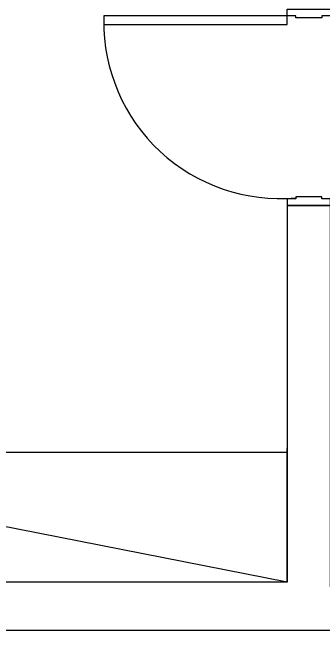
# Model space of a CAD drawing. Header units: millimetres. Extents: x -7413 to 64677, y 6112 to 38711.
# Drawn here: x 23245 to 24682, y 29143 to 32023 of the extents above; entities that cross this region are included whole.
import ezdxf

# ---------------------------------------------------------------- set-up
doc = ezdxf.new("R2010")
doc.units = ezdxf.units.MM
doc.header["$LTSCALE"] = 100
for name, color, linetype in [('CO-DO-FR', 7, 'Continuous'), ('CO-DOOR', 8, 'Continuous'), ('가구', 6, 'Continuous'), ('외곽선', 2, 'Continuous'), ('외부벽체선', 2, 'Continuous'), ('치수선', 1, 'Continuous')]:
    doc.layers.add(name, color=color, linetype=linetype)

# ---------------------------------------------------------------- blocks, each defined once
blk = doc.blocks.new('평면도')
at = {"layer": 'CO-DO-FR'}
for points in [[(14856.1, 17423.9), (14856.1, 17223.9), (14886.1, 17223.9), (14886.1, 17263.9), (14896.1, 17263.9), (14896.1, 17383.9), (14886.1, 17383.9), (14886.1, 17423.9), (14856.1, 17423.9)], [(15763.1, 17423.9), (15763.1, 17223.9), (15733.1, 17223.9), (15733.1, 17263.9), (15723.1, 17263.9), (15723.1, 17383.9), (15733.1, 17383.9), (15733.1, 17423.9), (15763.1, 17423.9)]]:
    blk.add_lwpolyline(points, close=True, dxfattribs=at)
at = {"layer": 'CO-DOOR'}
blk.add_lwpolyline([(15693.1, 18270.9), (15693.1, 17423.9), (15733.1, 17423.9), (15733.1, 18270.9)], close=True, dxfattribs=at)
blk.add_arc((15703.1, 17455.8), 815.2, 89.2971, 185.0592, dxfattribs=at)
at = {"layer": '외곽선'}
blk.add_lwpolyline([(13115.1, 21872.9), (12495.1, 21872.9), (12495.1, 20272.9), (12894.1, 20272.9), (12894.1, 16902.9), (13094.1, 16902.9), (13094.1, 17223.9), (14856.1, 17223.9), (14856.1, 17423.9), (13115.1, 17423.9), (13115.1, 20472.9), (12695.1, 20472.9), (12695.1, 21672.9), (13115.1, 21672.9), (13115.1, 21872.9)], dxfattribs=at)
at = {"layer": '외부벽체선'}
blk.add_line((14856.1, 17423.9), (14856.1, 17223.9), dxfattribs=at)

msp = doc.modelspace()

# ---------------------------------------------------------------- linework, layer by layer
at = {"layer": '가구'}
for p, q in [((24513.8, 29389.6), (24513.8, 30007.6)), ((24513.8, 29989.6), (20464.8, 29989.6)), ((24513.8, 29389.6), (21464.8, 29989.6))]:
    msp.add_line(p, q, dxfattribs=at)

# ---------------------------------------------------------------- block references
at = {"layer": '치수선', "rotation": 90}
msp.add_blockref('평면도', (41937.7, 16274.5), dxfattribs=at)

doc.saveas('drawing.dxf')
